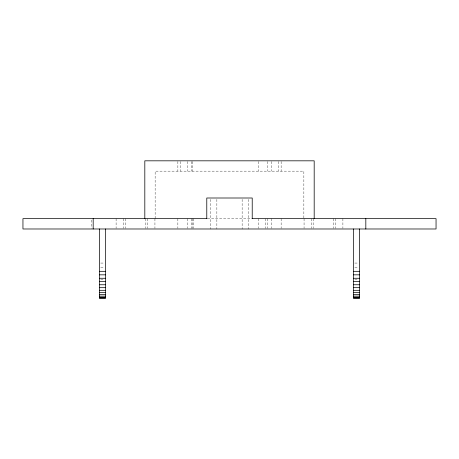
<?xml version="1.0" encoding="UTF-8"?>
<svg xmlns="http://www.w3.org/2000/svg" width="459" height="459" viewBox="0 0 459 459"><rect width="100%" height="100%" fill="white"/><g stroke="black" fill="none" stroke-linecap="round" stroke-linejoin="round"><path stroke-width="0.34" stroke-dasharray="2.29 1.72" d="M207.491 218.656L251.509 218.656M100.75 263.064L104.193 263.064M354.807 263.064L358.249 263.064M100.75 267.712L104.193 267.712M354.807 267.712L358.249 267.712M100.75 279.588L104.193 279.588M354.807 279.588L358.249 279.588M342.896 218.656L342.896 228.295M335.667 218.656L335.667 228.295M333.808 218.656L333.808 228.295M313.153 218.656L313.153 228.295M311.294 218.656L311.294 228.295M304.065 218.656L304.065 228.295M303.858 217.945L303.858 171.15L155.142 171.15L155.142 218.656M281.137 161.511L281.137 171.15M281.137 218.656L281.137 228.295M278.246 161.511L278.246 171.15M271.636 161.511L271.636 171.15M271.676 218.656L271.676 228.295M267.712 161.511L267.712 171.15M267.712 218.656L267.712 228.295M265.48 218.656L265.48 228.295M258.417 161.511L258.417 171.15M258.417 218.656L258.417 228.295M248.336 199.407L248.336 228.984M242.14 199.407L242.14 228.984M216.86 199.407L216.86 228.984M210.664 199.407L210.664 228.984M193.52 218.656L193.52 228.295M192.321 161.511L192.321 171.15M192.321 218.656L192.321 228.295M191.288 161.511L191.288 171.15M191.288 218.656L191.288 228.295M187.364 161.511L187.364 171.15M187.324 218.656L187.324 228.295M180.754 161.511L180.754 171.15M177.862 161.511L177.862 171.15M177.862 218.656L177.862 228.295M154.935 218.656L154.935 228.295M147.706 218.656L147.706 228.295M145.847 218.656L145.847 228.295M125.192 218.656L125.192 228.295M123.333 218.656L123.333 228.295M116.104 218.656L116.104 228.295M91.565 220.033L91.565 228.295"/><path stroke-width="0.69" d="M206.986 218.656L22.95 218.656L22.95 228.984L436.05 228.984L436.05 218.656L252.014 218.656M99.373 271.326L105.57 271.326M353.43 271.326L359.626 271.326M99.373 274.832L105.57 274.832M353.43 274.832L359.626 274.832M99.373 278.274L105.57 278.274M353.43 278.274L359.626 278.274M99.373 281.602L105.57 281.602M353.43 281.602L359.626 281.602M99.373 284.752L105.57 284.752M353.43 284.752L359.626 284.752M99.373 287.673L105.57 287.673M353.43 287.673L359.626 287.673M99.373 290.312L105.57 290.312M353.43 290.312L359.626 290.312M99.373 292.63L105.57 292.63M353.43 292.63L359.626 292.63M99.373 294.58L105.57 294.58M353.43 294.58L359.626 294.58M99.373 296.135L105.57 296.135M353.43 296.135L359.626 296.135M99.373 297.266L105.57 297.266M353.43 297.266L359.626 297.266M99.373 297.948L105.57 297.948M353.43 297.948L359.626 297.948M365.823 218.656L365.823 228.984M359.626 228.984L359.626 298.178L353.43 298.178L353.43 228.984M314.185 218.656L314.185 160.822L144.815 160.822L144.815 218.656M252.221 218.656L252.221 198.001L206.779 198.001L206.779 218.656M105.57 228.984L105.57 298.178L99.373 298.178L99.373 228.984M93.177 218.656L93.177 228.984"/></g></svg>
